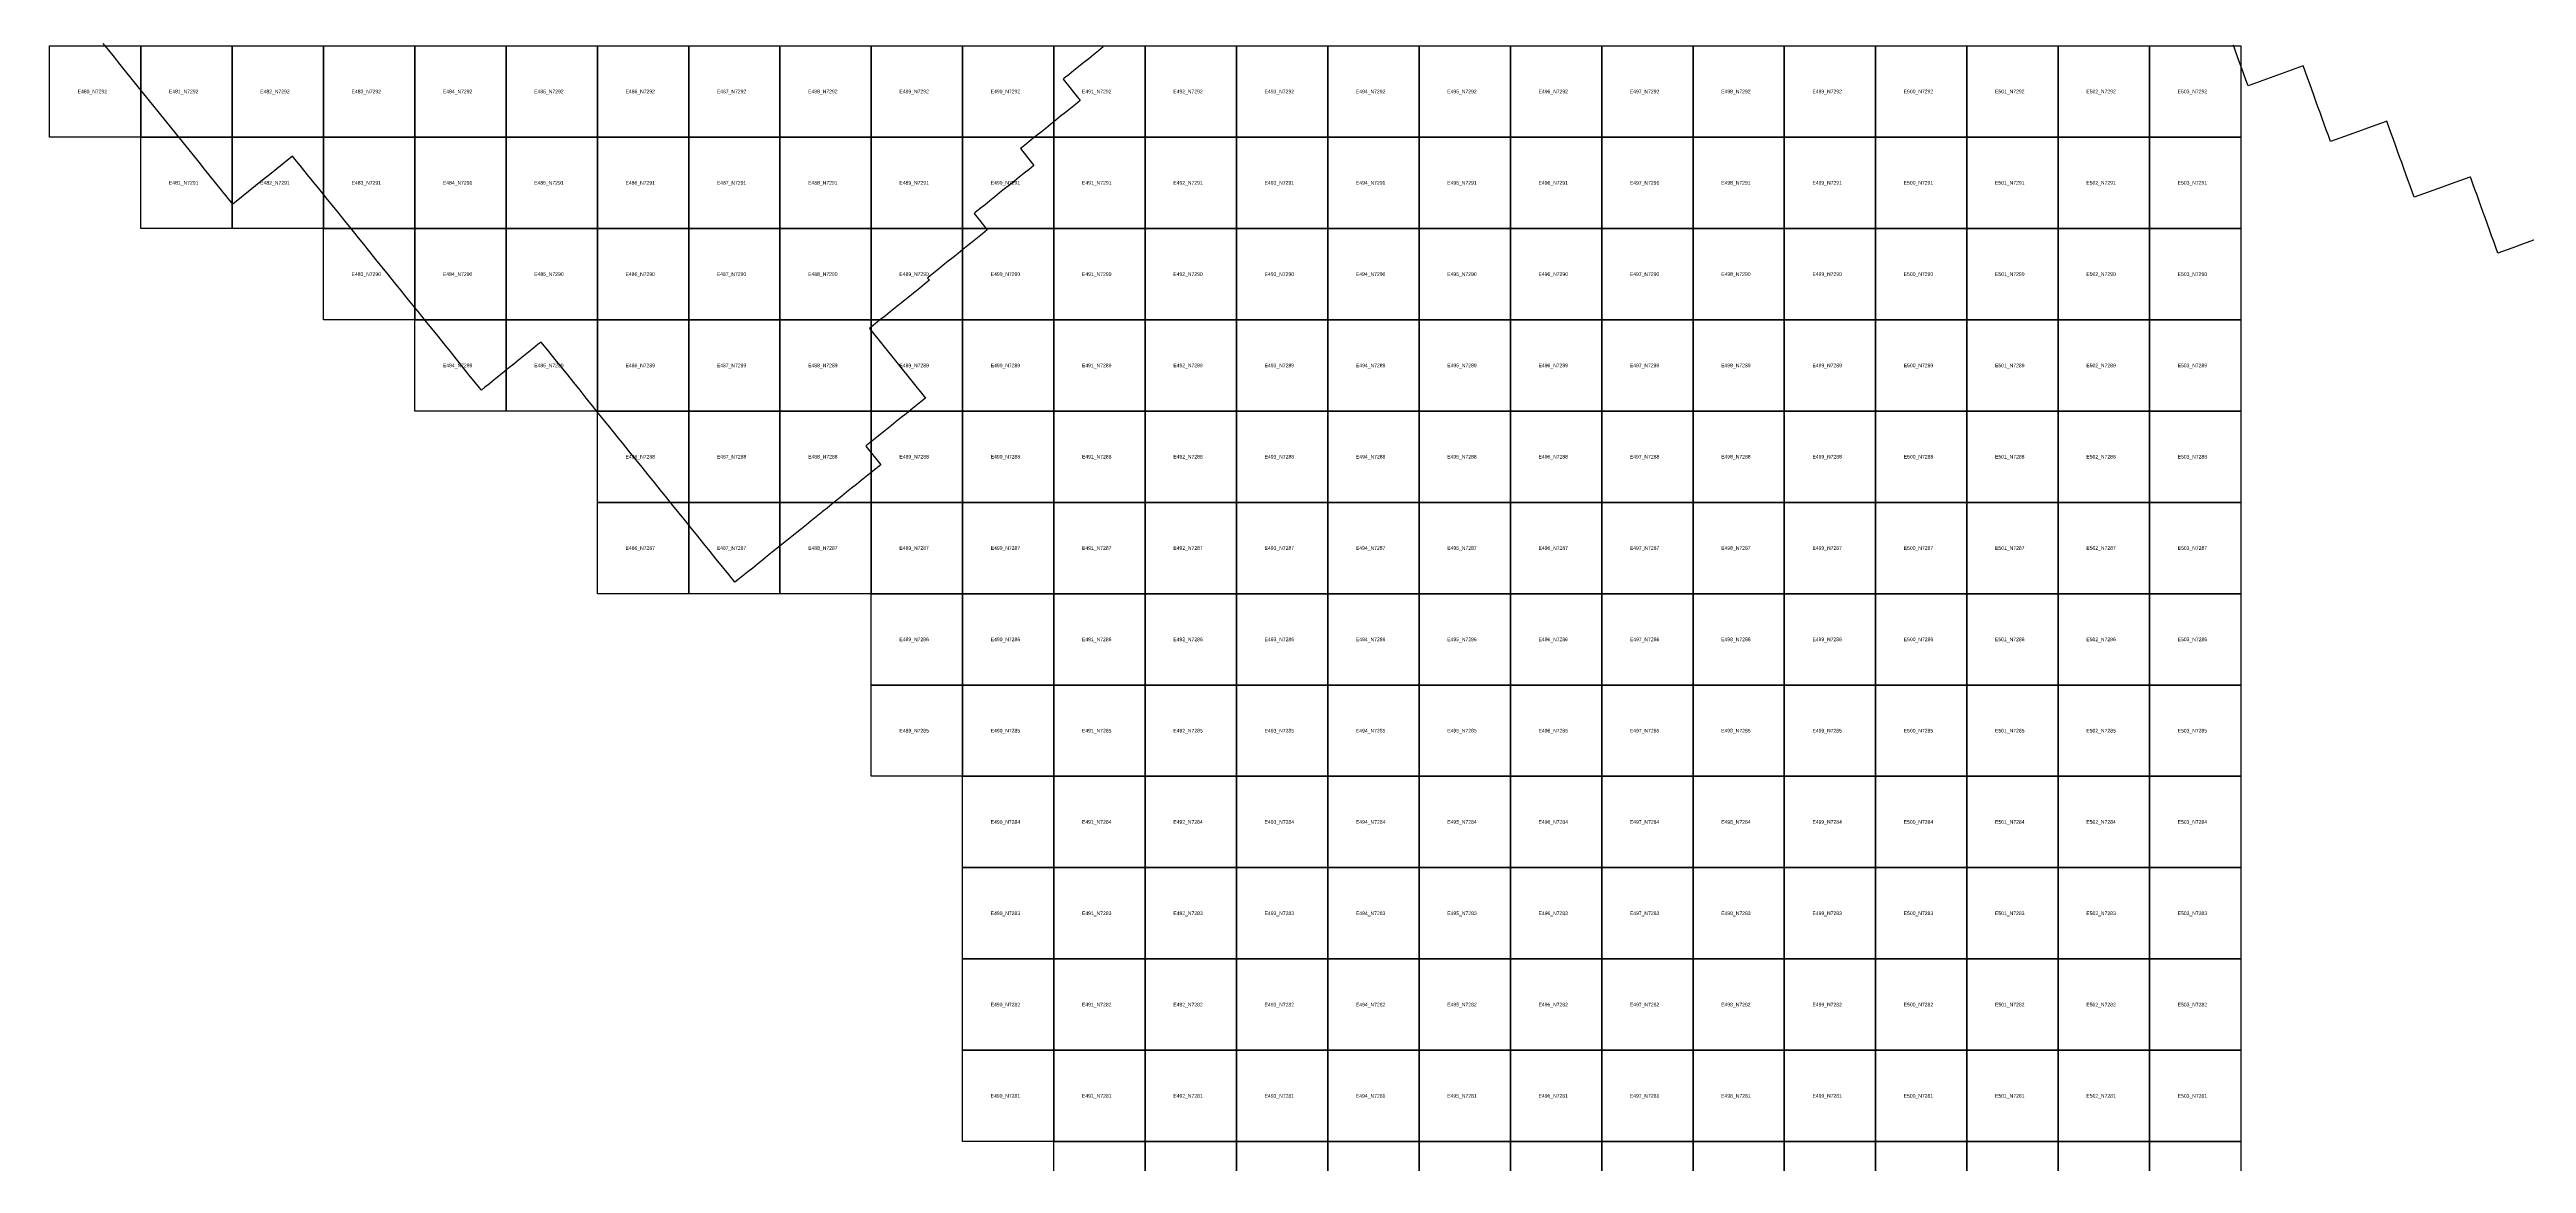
# Model space of a CAD drawing. Extents: x 325010 to 598009, y 7224244 to 7546188.
# Drawn here: x 480000 to 507128, y 7280760 to 7292959 of the extents above; entities that cross this region are included whole.
import ezdxf

# ---------------------------------------------------------------- set-up
doc = ezdxf.new("R2010")
doc.units = 0
for name, color, linetype in [('D', 7, 'Continuous'), ('H', 7, 'Continuous'), ('Limpopo_1', 7, 'Continuous')]:
    doc.layers.add(name, color=color, linetype=linetype)

msp = doc.modelspace()

# ---------------------------------------------------------------- linework, layer by layer
for points in [[(503000, 7292000), (503000, 7293000), (504000, 7293000), (504000, 7292000)], [(503000, 7291000), (503000, 7292000), (504000, 7292000), (504000, 7291000)], [(503000, 7290000), (503000, 7291000), (504000, 7291000), (504000, 7290000)], [(503000, 7289000), (503000, 7290000), (504000, 7290000), (504000, 7289000)], [(503000, 7288000), (503000, 7289000), (504000, 7289000), (504000, 7288000)], [(503000, 7287000), (503000, 7288000), (504000, 7288000), (504000, 7287000)], [(503000, 7286000), (503000, 7287000), (504000, 7287000), (504000, 7286000)], [(503000, 7285000), (503000, 7286000), (504000, 7286000), (504000, 7285000)], [(503000, 7284000), (503000, 7285000), (504000, 7285000), (504000, 7284000)], [(503000, 7283000), (503000, 7284000), (504000, 7284000), (504000, 7283000)], [(503000, 7282000), (503000, 7283000), (504000, 7283000), (504000, 7282000)], [(503000, 7281000), (503000, 7282000), (504000, 7282000), (504000, 7281000)], [(503000, 7280000), (503000, 7281000), (504000, 7281000), (504000, 7280000)]]:
    msp.add_lwpolyline(points, close=True)
at = {"layer": 'D'}
msp.add_lwpolyline([(507427, 7290951), (507046, 7290813), (507019, 7290803), (506917, 7290767), (506815, 7290730), (506792, 7290793), (506770, 7290857), (506747, 7290920), (506724, 7290983), (506701, 7291047), (506678, 7291110), (506655, 7291173), (506633, 7291237), (506610, 7291300), (506587, 7291364), (506564, 7291427), (506541, 7291490), (506518, 7291554), (506515, 7291563), (506509, 7291561), (506407, 7291524), (506305, 7291487), (506204, 7291451), (506102, 7291414), (506001, 7291378), (505899, 7291341), (505876, 7291404), (505853, 7291468), (505830, 7291531), (505807, 7291595), (505785, 7291658), (505762, 7291721), (505739, 7291785), (505716, 7291848), (505693, 7291911), (505671, 7291974), (505648, 7292038), (505625, 7292101), (505602, 7292164), (505598, 7292175), (505592, 7292172), (505491, 7292135), (505389, 7292099), (505287, 7292062), (505185, 7292026), (505084, 7291989), (504982, 7291952), (504959, 7292016), (504936, 7292079), (504913, 7292142), (504891, 7292205), (504868, 7292269), (504845, 7292332), (504822, 7292395), (504799, 7292459), (504776, 7292522), (504754, 7292585), (504731, 7292648), (504708, 7292712), (504685, 7292775), (504683, 7292780), (504079, 7292562), (504056, 7292626), (504033, 7292689), (504010, 7292753), (503987, 7292816), (503965, 7292879), (503942, 7292942), (503919, 7293006)], dxfattribs=at)
at = {"layer": 'H'}
msp.add_lwpolyline([(491541, 7292988), (491488, 7292945), (491434, 7292902), (491381, 7292859), (491327, 7292816), (491274, 7292773), (491220, 7292730), (491167, 7292687), (491113, 7292644), (491100, 7292634), (491288, 7292401), (491235, 7292358), (491181, 7292314), (491128, 7292271), (491074, 7292228), (491021, 7292185), (490967, 7292142), (490914, 7292099), (490860, 7292056), (490806, 7292013), (490753, 7291970), (490699, 7291927), (490646, 7291884), (490633, 7291874), (490781, 7291690), (490728, 7291647), (490674, 7291604), (490621, 7291561), (490567, 7291518), (490513, 7291475), (490460, 7291432), (490406, 7291389), (490353, 7291346), (490299, 7291303), (490246, 7291260), (490192, 7291217), (490139, 7291173), (490127, 7291164), (490271, 7290985), (490218, 7290942), (490164, 7290898), (490110, 7290855), (490057, 7290812), (490003, 7290769), (489950, 7290726), (489896, 7290683), (489842, 7290640), (489789, 7290597), (489735, 7290554), (489682, 7290510), (489628, 7290467), (489616, 7290457), (489637, 7290432), (489583, 7290388), (489530, 7290345), (489476, 7290302), (489422, 7290259), (489369, 7290216), (489315, 7290173), (489262, 7290130), (489208, 7290087), (489155, 7290044), (489101, 7290001), (489048, 7289958), (488994, 7289915), (488981, 7289904), (489595, 7289143), (489542, 7289100), (489488, 7289057), (489435, 7289014), (489381, 7288971), (489327, 7288928), (489274, 7288885), (489220, 7288842), (489167, 7288799), (489113, 7288756), (489060, 7288713), (489006, 7288670), (488953, 7288626), (488940, 7288616), (489105, 7288412), (489051, 7288369), (488998, 7288326), (488944, 7288283), (488891, 7288240), (488837, 7288197), (488783, 7288154), (488730, 7288111), (488676, 7288068), (488623, 7288025), (488569, 7287981), (488516, 7287938), (488462, 7287895), (488450, 7287885), (488450, 7287885), (488397, 7287842), (488343, 7287798), (488290, 7287755), (488236, 7287712), (488183, 7287669), (488129, 7287626), (488075, 7287583), (488022, 7287540), (487968, 7287497), (487915, 7287454), (487861, 7287411), (487808, 7287368), (487754, 7287324), (487701, 7287281), (487647, 7287238), (487594, 7287195), (487540, 7287152), (487507, 7287125), (487439, 7287209), (487371, 7287293), (487303, 7287378), (487235, 7287462), (487167, 7287546), (487100, 7287630), (487032, 7287714), (486964, 7287798), (486896, 7287882), (486828, 7287966), (486760, 7288050), (486692, 7288134), (486625, 7288218), (486557, 7288303), (486489, 7288387), (486421, 7288471), (486353, 7288555), (486285, 7288639), (486217, 7288723), (486150, 7288807), (486082, 7288891), (486014, 7288975), (485946, 7289059), (485878, 7289143), (485810, 7289228), (485742, 7289312), (485675, 7289396), (485607, 7289480), (485539, 7289564), (485471, 7289648), (485403, 7289732), (485384, 7289756), (485352, 7289731), (485299, 7289688), (485245, 7289645), (485192, 7289601), (485138, 7289558), (485085, 7289515), (485031, 7289472), (484978, 7289429), (484924, 7289386), (484871, 7289343), (484817, 7289300), (484764, 7289257), (484730, 7289230), (484662, 7289314), (484594, 7289398), (484526, 7289482), (484459, 7289567), (484391, 7289651), (484323, 7289735), (484255, 7289819), (484187, 7289903), (484119, 7289988), (484051, 7290072), (483983, 7290156), (483915, 7290240), (483847, 7290324), (483779, 7290409), (483711, 7290493), (483643, 7290577), (483575, 7290661), (483507, 7290745), (483439, 7290830), (483371, 7290914), (483303, 7290998), (483235, 7291082), (483167, 7291166), (483099, 7291251), (483031, 7291335), (482963, 7291419), (482895, 7291503), (482827, 7291587), (482759, 7291672), (482691, 7291756), (482661, 7291793), (482642, 7291778), (482565, 7291716), (482488, 7291653), (482411, 7291591), (482334, 7291529), (482256, 7291467), (482179, 7291405), (482102, 7291343), (482025, 7291280), (482008, 7291266), (481946, 7291343), (481884, 7291419), (481822, 7291496), (481760, 7291572), (481699, 7291649), (481637, 7291726), (481575, 7291802), (481513, 7291879), (481451, 7291955), (481390, 7292032), (481328, 7292108), (481266, 7292185), (481204, 7292262), (481142, 7292338), (481081, 7292415), (481019, 7292491), (480957, 7292568), (480895, 7292644), (480833, 7292721), (480772, 7292797), (480710, 7292874), (480648, 7292951), (480586, 7293027)], dxfattribs=at)
at = {"layer": 'Limpopo_1'}
for points in [[(480000, 7292000), (480000, 7293000), (481000, 7293000), (481000, 7292000)], [(481000, 7292000), (481000, 7293000), (482000, 7293000), (482000, 7292000)], [(482000, 7292000), (482000, 7293000), (483000, 7293000), (483000, 7292000)], [(483000, 7292000), (483000, 7293000), (484000, 7293000), (484000, 7292000)], [(484000, 7292000), (484000, 7293000), (485000, 7293000), (485000, 7292000)], [(485000, 7292000), (485000, 7293000), (486000, 7293000), (486000, 7292000)], [(486000, 7292000), (486000, 7293000), (487000, 7293000), (487000, 7292000)], [(487000, 7292000), (487000, 7293000), (488000, 7293000), (488000, 7292000)], [(488000, 7292000), (488000, 7293000), (489000, 7293000), (489000, 7292000)], [(489000, 7292000), (489000, 7293000), (490000, 7293000), (490000, 7292000)], [(490000, 7292000), (490000, 7293000), (491000, 7293000), (491000, 7292000)], [(491000, 7292000), (491000, 7293000), (492000, 7293000), (492000, 7292000)], [(492000, 7292000), (492000, 7293000), (493000, 7293000), (493000, 7292000)], [(493000, 7292000), (493000, 7293000), (494000, 7293000), (494000, 7292000)], [(494000, 7292000), (494000, 7293000), (495000, 7293000), (495000, 7292000)], [(495000, 7292000), (495000, 7293000), (496000, 7293000), (496000, 7292000)], [(496000, 7292000), (496000, 7293000), (497000, 7293000), (497000, 7292000)], [(497000, 7292000), (497000, 7293000), (498000, 7293000), (498000, 7292000)], [(498000, 7292000), (498000, 7293000), (499000, 7293000), (499000, 7292000)], [(499000, 7292000), (499000, 7293000), (500000, 7293000), (500000, 7292000)], [(500000, 7292000), (500000, 7293000), (501000, 7293000), (501000, 7292000)], [(501000, 7292000), (501000, 7293000), (502000, 7293000), (502000, 7292000)], [(502000, 7292000), (502000, 7293000), (503000, 7293000), (503000, 7292000)], [(481000, 7291000), (481000, 7292000), (482000, 7292000), (482000, 7291000)], [(482000, 7291000), (482000, 7292000), (483000, 7292000), (483000, 7291000)], [(483000, 7291000), (483000, 7292000), (484000, 7292000), (484000, 7291000)], [(484000, 7291000), (484000, 7292000), (485000, 7292000), (485000, 7291000)], [(485000, 7291000), (485000, 7292000), (486000, 7292000), (486000, 7291000)], [(486000, 7291000), (486000, 7292000), (487000, 7292000), (487000, 7291000)], [(487000, 7291000), (487000, 7292000), (488000, 7292000), (488000, 7291000)], [(488000, 7291000), (488000, 7292000), (489000, 7292000), (489000, 7291000)], [(489000, 7291000), (489000, 7292000), (490000, 7292000), (490000, 7291000)], [(490000, 7291000), (490000, 7292000), (491000, 7292000), (491000, 7291000)], [(491000, 7291000), (491000, 7292000), (492000, 7292000), (492000, 7291000)], [(492000, 7291000), (492000, 7292000), (493000, 7292000), (493000, 7291000)], [(493000, 7291000), (493000, 7292000), (494000, 7292000), (494000, 7291000)], [(494000, 7291000), (494000, 7292000), (495000, 7292000), (495000, 7291000)], [(495000, 7291000), (495000, 7292000), (496000, 7292000), (496000, 7291000)], [(496000, 7291000), (496000, 7292000), (497000, 7292000), (497000, 7291000)], [(497000, 7291000), (497000, 7292000), (498000, 7292000), (498000, 7291000)], [(498000, 7291000), (498000, 7292000), (499000, 7292000), (499000, 7291000)], [(499000, 7291000), (499000, 7292000), (500000, 7292000), (500000, 7291000)], [(500000, 7291000), (500000, 7292000), (501000, 7292000), (501000, 7291000)], [(501000, 7291000), (501000, 7292000), (502000, 7292000), (502000, 7291000)], [(502000, 7291000), (502000, 7292000), (503000, 7292000), (503000, 7291000)], [(483000, 7290000), (483000, 7291000), (484000, 7291000), (484000, 7290000)], [(484000, 7290000), (484000, 7291000), (485000, 7291000), (485000, 7290000)], [(485000, 7290000), (485000, 7291000), (486000, 7291000), (486000, 7290000)], [(486000, 7290000), (486000, 7291000), (487000, 7291000), (487000, 7290000)], [(487000, 7290000), (487000, 7291000), (488000, 7291000), (488000, 7290000)], [(488000, 7290000), (488000, 7291000), (489000, 7291000), (489000, 7290000)], [(489000, 7290000), (489000, 7291000), (490000, 7291000), (490000, 7290000)], [(490000, 7290000), (490000, 7291000), (491000, 7291000), (491000, 7290000)], [(491000, 7290000), (491000, 7291000), (492000, 7291000), (492000, 7290000)], [(492000, 7290000), (492000, 7291000), (493000, 7291000), (493000, 7290000)], [(493000, 7290000), (493000, 7291000), (494000, 7291000), (494000, 7290000)], [(494000, 7290000), (494000, 7291000), (495000, 7291000), (495000, 7290000)], [(495000, 7290000), (495000, 7291000), (496000, 7291000), (496000, 7290000)], [(496000, 7290000), (496000, 7291000), (497000, 7291000), (497000, 7290000)], [(497000, 7290000), (497000, 7291000), (498000, 7291000), (498000, 7290000)], [(498000, 7290000), (498000, 7291000), (499000, 7291000), (499000, 7290000)], [(499000, 7290000), (499000, 7291000), (500000, 7291000), (500000, 7290000)], [(500000, 7290000), (500000, 7291000), (501000, 7291000), (501000, 7290000)], [(501000, 7290000), (501000, 7291000), (502000, 7291000), (502000, 7290000)], [(502000, 7290000), (502000, 7291000), (503000, 7291000), (503000, 7290000)], [(484000, 7289000), (484000, 7290000), (485000, 7290000), (485000, 7289000)], [(485000, 7289000), (485000, 7290000), (486000, 7290000), (486000, 7289000)], [(486000, 7289000), (486000, 7290000), (487000, 7290000), (487000, 7289000)], [(487000, 7289000), (487000, 7290000), (488000, 7290000), (488000, 7289000)], [(488000, 7289000), (488000, 7290000), (489000, 7290000), (489000, 7289000)], [(489000, 7289000), (489000, 7290000), (490000, 7290000), (490000, 7289000)], [(490000, 7289000), (490000, 7290000), (491000, 7290000), (491000, 7289000)], [(491000, 7289000), (491000, 7290000), (492000, 7290000), (492000, 7289000)], [(492000, 7289000), (492000, 7290000), (493000, 7290000), (493000, 7289000)], [(493000, 7289000), (493000, 7290000), (494000, 7290000), (494000, 7289000)], [(494000, 7289000), (494000, 7290000), (495000, 7290000), (495000, 7289000)], [(495000, 7289000), (495000, 7290000), (496000, 7290000), (496000, 7289000)], [(496000, 7289000), (496000, 7290000), (497000, 7290000), (497000, 7289000)], [(497000, 7289000), (497000, 7290000), (498000, 7290000), (498000, 7289000)], [(498000, 7289000), (498000, 7290000), (499000, 7290000), (499000, 7289000)], [(499000, 7289000), (499000, 7290000), (500000, 7290000), (500000, 7289000)], [(500000, 7289000), (500000, 7290000), (501000, 7290000), (501000, 7289000)], [(501000, 7289000), (501000, 7290000), (502000, 7290000), (502000, 7289000)], [(502000, 7289000), (502000, 7290000), (503000, 7290000), (503000, 7289000)], [(486000, 7288000), (486000, 7289000), (487000, 7289000), (487000, 7288000)], [(487000, 7288000), (487000, 7289000), (488000, 7289000), (488000, 7288000)], [(488000, 7288000), (488000, 7289000), (489000, 7289000), (489000, 7288000)], [(489000, 7288000), (489000, 7289000), (490000, 7289000), (490000, 7288000)], [(490000, 7288000), (490000, 7289000), (491000, 7289000), (491000, 7288000)], [(491000, 7288000), (491000, 7289000), (492000, 7289000), (492000, 7288000)], [(492000, 7288000), (492000, 7289000), (493000, 7289000), (493000, 7288000)], [(493000, 7288000), (493000, 7289000), (494000, 7289000), (494000, 7288000)], [(494000, 7288000), (494000, 7289000), (495000, 7289000), (495000, 7288000)], [(495000, 7288000), (495000, 7289000), (496000, 7289000), (496000, 7288000)], [(496000, 7288000), (496000, 7289000), (497000, 7289000), (497000, 7288000)], [(497000, 7288000), (497000, 7289000), (498000, 7289000), (498000, 7288000)], [(498000, 7288000), (498000, 7289000), (499000, 7289000), (499000, 7288000)], [(499000, 7288000), (499000, 7289000), (500000, 7289000), (500000, 7288000)], [(500000, 7288000), (500000, 7289000), (501000, 7289000), (501000, 7288000)], [(501000, 7288000), (501000, 7289000), (502000, 7289000), (502000, 7288000)], [(502000, 7288000), (502000, 7289000), (503000, 7289000), (503000, 7288000)], [(486000, 7287000), (486000, 7288000), (487000, 7288000), (487000, 7287000)], [(487000, 7287000), (487000, 7288000), (488000, 7288000), (488000, 7287000)], [(488000, 7287000), (488000, 7288000), (489000, 7288000), (489000, 7287000)], [(489000, 7287000), (489000, 7288000), (490000, 7288000), (490000, 7287000)], [(490000, 7287000), (490000, 7288000), (491000, 7288000), (491000, 7287000)], [(491000, 7287000), (491000, 7288000), (492000, 7288000), (492000, 7287000)], [(492000, 7287000), (492000, 7288000), (493000, 7288000), (493000, 7287000)], [(493000, 7287000), (493000, 7288000), (494000, 7288000), (494000, 7287000)], [(494000, 7287000), (494000, 7288000), (495000, 7288000), (495000, 7287000)], [(495000, 7287000), (495000, 7288000), (496000, 7288000), (496000, 7287000)], [(496000, 7287000), (496000, 7288000), (497000, 7288000), (497000, 7287000)], [(497000, 7287000), (497000, 7288000), (498000, 7288000), (498000, 7287000)], [(498000, 7287000), (498000, 7288000), (499000, 7288000), (499000, 7287000)], [(499000, 7287000), (499000, 7288000), (500000, 7288000), (500000, 7287000)], [(500000, 7287000), (500000, 7288000), (501000, 7288000), (501000, 7287000)], [(501000, 7287000), (501000, 7288000), (502000, 7288000), (502000, 7287000)], [(502000, 7287000), (502000, 7288000), (503000, 7288000), (503000, 7287000)], [(489000, 7286000), (489000, 7287000), (490000, 7287000), (490000, 7286000)], [(490000, 7286000), (490000, 7287000), (491000, 7287000), (491000, 7286000)], [(491000, 7286000), (491000, 7287000), (492000, 7287000), (492000, 7286000)], [(492000, 7286000), (492000, 7287000), (493000, 7287000), (493000, 7286000)], [(493000, 7286000), (493000, 7287000), (494000, 7287000), (494000, 7286000)], [(494000, 7286000), (494000, 7287000), (495000, 7287000), (495000, 7286000)], [(495000, 7286000), (495000, 7287000), (496000, 7287000), (496000, 7286000)], [(496000, 7286000), (496000, 7287000), (497000, 7287000), (497000, 7286000)], [(497000, 7286000), (497000, 7287000), (498000, 7287000), (498000, 7286000)], [(498000, 7286000), (498000, 7287000), (499000, 7287000), (499000, 7286000)], [(499000, 7286000), (499000, 7287000), (500000, 7287000), (500000, 7286000)], [(500000, 7286000), (500000, 7287000), (501000, 7287000), (501000, 7286000)], [(501000, 7286000), (501000, 7287000), (502000, 7287000), (502000, 7286000)], [(502000, 7286000), (502000, 7287000), (503000, 7287000), (503000, 7286000)], [(489000, 7285000), (489000, 7286000), (490000, 7286000), (490000, 7285000)], [(490000, 7285000), (490000, 7286000), (491000, 7286000), (491000, 7285000)], [(491000, 7285000), (491000, 7286000), (492000, 7286000), (492000, 7285000)], [(492000, 7285000), (492000, 7286000), (493000, 7286000), (493000, 7285000)], [(493000, 7285000), (493000, 7286000), (494000, 7286000), (494000, 7285000)], [(494000, 7285000), (494000, 7286000), (495000, 7286000), (495000, 7285000)], [(495000, 7285000), (495000, 7286000), (496000, 7286000), (496000, 7285000)], [(496000, 7285000), (496000, 7286000), (497000, 7286000), (497000, 7285000)], [(497000, 7285000), (497000, 7286000), (498000, 7286000), (498000, 7285000)], [(498000, 7285000), (498000, 7286000), (499000, 7286000), (499000, 7285000)], [(499000, 7285000), (499000, 7286000), (500000, 7286000), (500000, 7285000)], [(500000, 7285000), (500000, 7286000), (501000, 7286000), (501000, 7285000)], [(501000, 7285000), (501000, 7286000), (502000, 7286000), (502000, 7285000)], [(502000, 7285000), (502000, 7286000), (503000, 7286000), (503000, 7285000)], [(490000, 7284000), (490000, 7285000), (491000, 7285000), (491000, 7284000)], [(491000, 7284000), (491000, 7285000), (492000, 7285000), (492000, 7284000)], [(492000, 7284000), (492000, 7285000), (493000, 7285000), (493000, 7284000)], [(493000, 7284000), (493000, 7285000), (494000, 7285000), (494000, 7284000)], [(494000, 7284000), (494000, 7285000), (495000, 7285000), (495000, 7284000)], [(495000, 7284000), (495000, 7285000), (496000, 7285000), (496000, 7284000)], [(496000, 7284000), (496000, 7285000), (497000, 7285000), (497000, 7284000)], [(497000, 7284000), (497000, 7285000), (498000, 7285000), (498000, 7284000)], [(498000, 7284000), (498000, 7285000), (499000, 7285000), (499000, 7284000)], [(499000, 7284000), (499000, 7285000), (500000, 7285000), (500000, 7284000)], [(500000, 7284000), (500000, 7285000), (501000, 7285000), (501000, 7284000)], [(501000, 7284000), (501000, 7285000), (502000, 7285000), (502000, 7284000)], [(502000, 7284000), (502000, 7285000), (503000, 7285000), (503000, 7284000)], [(490000, 7283000), (490000, 7284000), (491000, 7284000), (491000, 7283000)], [(491000, 7283000), (491000, 7284000), (492000, 7284000), (492000, 7283000)], [(492000, 7283000), (492000, 7284000), (493000, 7284000), (493000, 7283000)], [(493000, 7283000), (493000, 7284000), (494000, 7284000), (494000, 7283000)], [(494000, 7283000), (494000, 7284000), (495000, 7284000), (495000, 7283000)], [(495000, 7283000), (495000, 7284000), (496000, 7284000), (496000, 7283000)], [(496000, 7283000), (496000, 7284000), (497000, 7284000), (497000, 7283000)], [(497000, 7283000), (497000, 7284000), (498000, 7284000), (498000, 7283000)], [(498000, 7283000), (498000, 7284000), (499000, 7284000), (499000, 7283000)], [(499000, 7283000), (499000, 7284000), (500000, 7284000), (500000, 7283000)], [(500000, 7283000), (500000, 7284000), (501000, 7284000), (501000, 7283000)], [(501000, 7283000), (501000, 7284000), (502000, 7284000), (502000, 7283000)], [(502000, 7283000), (502000, 7284000), (503000, 7284000), (503000, 7283000)], [(490000, 7282000), (490000, 7283000), (491000, 7283000), (491000, 7282000)], [(491000, 7282000), (491000, 7283000), (492000, 7283000), (492000, 7282000)], [(492000, 7282000), (492000, 7283000), (493000, 7283000), (493000, 7282000)], [(493000, 7282000), (493000, 7283000), (494000, 7283000), (494000, 7282000)], [(494000, 7282000), (494000, 7283000), (495000, 7283000), (495000, 7282000)], [(495000, 7282000), (495000, 7283000), (496000, 7283000), (496000, 7282000)], [(496000, 7282000), (496000, 7283000), (497000, 7283000), (497000, 7282000)], [(497000, 7282000), (497000, 7283000), (498000, 7283000), (498000, 7282000)], [(498000, 7282000), (498000, 7283000), (499000, 7283000), (499000, 7282000)], [(499000, 7282000), (499000, 7283000), (500000, 7283000), (500000, 7282000)], [(500000, 7282000), (500000, 7283000), (501000, 7283000), (501000, 7282000)], [(501000, 7282000), (501000, 7283000), (502000, 7283000), (502000, 7282000)], [(502000, 7282000), (502000, 7283000), (503000, 7283000), (503000, 7282000)], [(490000, 7281000), (490000, 7282000), (491000, 7282000), (491000, 7281000)], [(491000, 7281000), (491000, 7282000), (492000, 7282000), (492000, 7281000)], [(492000, 7281000), (492000, 7282000), (493000, 7282000), (493000, 7281000)], [(493000, 7281000), (493000, 7282000), (494000, 7282000), (494000, 7281000)], [(494000, 7281000), (494000, 7282000), (495000, 7282000), (495000, 7281000)], [(495000, 7281000), (495000, 7282000), (496000, 7282000), (496000, 7281000)], [(496000, 7281000), (496000, 7282000), (497000, 7282000), (497000, 7281000)], [(497000, 7281000), (497000, 7282000), (498000, 7282000), (498000, 7281000)], [(498000, 7281000), (498000, 7282000), (499000, 7282000), (499000, 7281000)], [(499000, 7281000), (499000, 7282000), (500000, 7282000), (500000, 7281000)], [(500000, 7281000), (500000, 7282000), (501000, 7282000), (501000, 7281000)], [(501000, 7281000), (501000, 7282000), (502000, 7282000), (502000, 7281000)], [(502000, 7281000), (502000, 7282000), (503000, 7282000), (503000, 7281000)], [(491000, 7280000), (491000, 7281000), (492000, 7281000), (492000, 7280000)], [(492000, 7280000), (492000, 7281000), (493000, 7281000), (493000, 7280000)], [(493000, 7280000), (493000, 7281000), (494000, 7281000), (494000, 7280000)], [(494000, 7280000), (494000, 7281000), (495000, 7281000), (495000, 7280000)], [(495000, 7280000), (495000, 7281000), (496000, 7281000), (496000, 7280000)], [(496000, 7280000), (496000, 7281000), (497000, 7281000), (497000, 7280000)], [(497000, 7280000), (497000, 7281000), (498000, 7281000), (498000, 7280000)], [(498000, 7280000), (498000, 7281000), (499000, 7281000), (499000, 7280000)], [(499000, 7280000), (499000, 7281000), (500000, 7281000), (500000, 7280000)], [(500000, 7280000), (500000, 7281000), (501000, 7281000), (501000, 7280000)], [(501000, 7280000), (501000, 7281000), (502000, 7281000), (502000, 7280000)], [(502000, 7280000), (502000, 7281000), (503000, 7281000), (503000, 7280000)]]:
    msp.add_lwpolyline(points, close=True, dxfattribs=at)

# ---------------------------------------------------------------- texts
for s, p in [('E503_N7292', (503308, 7292480)), ('E503_N7291', (503308, 7291480)), ('E503_N7290', (503308, 7290480)), ('E503_N7289', (503308, 7289480)), ('E503_N7288', (503308, 7288480)), ('E503_N7287', (503308, 7287480)), ('E503_N7286', (503308, 7286480)), ('E503_N7285', (503308, 7285480)), ('E503_N7284', (503308, 7284480)), ('E503_N7283', (503308, 7283480)), ('E503_N7282', (503308, 7282480)), ('E503_N7281', (503308, 7281480))]:
    msp.add_text(s, height=40).set_placement(p)
for s, p in [('E480_N7292', (480308, 7292480)), ('E481_N7292', (481308, 7292480)), ('E482_N7292', (482308, 7292480)), ('E483_N7292', (483308, 7292480)), ('E484_N7292', (484308, 7292480)), ('E485_N7292', (485308, 7292480)), ('E486_N7292', (486308, 7292480)), ('E487_N7292', (487308, 7292480)), ('E488_N7292', (488308, 7292480)), ('E489_N7292', (489308, 7292480)), ('E490_N7292', (490308, 7292480)), ('E491_N7292', (491308, 7292480)), ('E492_N7292', (492308, 7292480)), ('E493_N7292', (493308, 7292480)), ('E494_N7292', (494308, 7292480)), ('E495_N7292', (495308, 7292480)), ('E496_N7292', (496308, 7292480)), ('E497_N7292', (497308, 7292480)), ('E498_N7292', (498308, 7292480)), ('E499_N7292', (499308, 7292480)), ('E500_N7292', (500308, 7292480)), ('E501_N7292', (501308, 7292480)), ('E502_N7292', (502308, 7292480)), ('E481_N7291', (481308, 7291480)), ('E482_N7291', (482308, 7291480)), ('E483_N7291', (483308, 7291480)), ('E484_N7291', (484308, 7291480)), ('E485_N7291', (485308, 7291480)), ('E486_N7291', (486308, 7291480)), ('E487_N7291', (487308, 7291480)), ('E488_N7291', (488308, 7291480)), ('E489_N7291', (489308, 7291480)), ('E490_N7291', (490308, 7291480)), ('E491_N7291', (491308, 7291480)), ('E492_N7291', (492308, 7291480)), ('E493_N7291', (493308, 7291480)), ('E494_N7291', (494308, 7291480)), ('E495_N7291', (495308, 7291480)), ('E496_N7291', (496308, 7291480)), ('E497_N7291', (497308, 7291480)), ('E498_N7291', (498308, 7291480)), ('E499_N7291', (499308, 7291480)), ('E500_N7291', (500308, 7291480)), ('E501_N7291', (501308, 7291480)), ('E502_N7291', (502308, 7291480)), ('E483_N7290', (483308, 7290480)), ('E484_N7290', (484308, 7290480)), ('E485_N7290', (485308, 7290480)), ('E486_N7290', (486308, 7290480)), ('E487_N7290', (487308, 7290480)), ('E488_N7290', (488308, 7290480)), ('E489_N7290', (489308, 7290480)), ('E490_N7290', (490308, 7290480)), ('E491_N7290', (491308, 7290480)), ('E492_N7290', (492308, 7290480)), ('E493_N7290', (493308, 7290480)), ('E494_N7290', (494308, 7290480)), ('E495_N7290', (495308, 7290480)), ('E496_N7290', (496308, 7290480)), ('E497_N7290', (497308, 7290480)), ('E498_N7290', (498308, 7290480)), ('E499_N7290', (499308, 7290480)), ('E500_N7290', (500308, 7290480)), ('E501_N7290', (501308, 7290480)), ('E502_N7290', (502308, 7290480)), ('E484_N7289', (484308, 7289480)), ('E485_N7289', (485308, 7289480)), ('E486_N7289', (486308, 7289480)), ('E487_N7289', (487308, 7289480)), ('E488_N7289', (488308, 7289480)), ('E489_N7289', (489308, 7289480)), ('E490_N7289', (490308, 7289480)), ('E491_N7289', (491308, 7289480)), ('E492_N7289', (492308, 7289480)), ('E493_N7289', (493308, 7289480)), ('E494_N7289', (494308, 7289480)), ('E495_N7289', (495308, 7289480)), ('E496_N7289', (496308, 7289480)), ('E497_N7289', (497308, 7289480)), ('E498_N7289', (498308, 7289480)), ('E499_N7289', (499308, 7289480)), ('E500_N7289', (500308, 7289480)), ('E501_N7289', (501308, 7289480)), ('E502_N7289', (502308, 7289480)), ('E486_N7288', (486308, 7288480)), ('E487_N7288', (487308, 7288480)), ('E488_N7288', (488308, 7288480)), ('E489_N7288', (489308, 7288480)), ('E490_N7288', (490308, 7288480)), ('E491_N7288', (491308, 7288480)), ('E492_N7288', (492308, 7288480)), ('E493_N7288', (493308, 7288480)), ('E494_N7288', (494308, 7288480)), ('E495_N7288', (495308, 7288480)), ('E496_N7288', (496308, 7288480)), ('E497_N7288', (497308, 7288480)), ('E498_N7288', (498308, 7288480)), ('E499_N7288', (499308, 7288480)), ('E500_N7288', (500308, 7288480)), ('E501_N7288', (501308, 7288480)), ('E502_N7288', (502308, 7288480)), ('E486_N7287', (486308, 7287480)), ('E487_N7287', (487308, 7287480)), ('E488_N7287', (488308, 7287480)), ('E489_N7287', (489308, 7287480)), ('E490_N7287', (490308, 7287480)), ('E491_N7287', (491308, 7287480)), ('E492_N7287', (492308, 7287480)), ('E493_N7287', (493308, 7287480)), ('E494_N7287', (494308, 7287480)), ('E495_N7287', (495308, 7287480)), ('E496_N7287', (496308, 7287480)), ('E497_N7287', (497308, 7287480)), ('E498_N7287', (498308, 7287480)), ('E499_N7287', (499308, 7287480)), ('E500_N7287', (500308, 7287480)), ('E501_N7287', (501308, 7287480)), ('E502_N7287', (502308, 7287480)), ('E489_N7286', (489308, 7286480)), ('E490_N7286', (490308, 7286480)), ('E491_N7286', (491308, 7286480)), ('E492_N7286', (492308, 7286480)), ('E493_N7286', (493308, 7286480)), ('E494_N7286', (494308, 7286480)), ('E495_N7286', (495308, 7286480)), ('E496_N7286', (496308, 7286480)), ('E497_N7286', (497308, 7286480)), ('E498_N7286', (498308, 7286480)), ('E499_N7286', (499308, 7286480)), ('E500_N7286', (500308, 7286480)), ('E501_N7286', (501308, 7286480)), ('E502_N7286', (502308, 7286480)), ('E489_N7285', (489308, 7285480)), ('E490_N7285', (490308, 7285480)), ('E491_N7285', (491308, 7285480)), ('E492_N7285', (492308, 7285480)), ('E493_N7285', (493308, 7285480)), ('E494_N7285', (494308, 7285480)), ('E495_N7285', (495308, 7285480)), ('E496_N7285', (496308, 7285480)), ('E497_N7285', (497308, 7285480)), ('E498_N7285', (498308, 7285480)), ('E499_N7285', (499308, 7285480)), ('E500_N7285', (500308, 7285480)), ('E501_N7285', (501308, 7285480)), ('E502_N7285', (502308, 7285480)), ('E490_N7284', (490308, 7284480)), ('E491_N7284', (491308, 7284480)), ('E492_N7284', (492308, 7284480)), ('E493_N7284', (493308, 7284480)), ('E494_N7284', (494308, 7284480)), ('E495_N7284', (495308, 7284480)), ('E496_N7284', (496308, 7284480)), ('E497_N7284', (497308, 7284480)), ('E498_N7284', (498308, 7284480)), ('E499_N7284', (499308, 7284480)), ('E500_N7284', (500308, 7284480)), ('E501_N7284', (501308, 7284480)), ('E502_N7284', (502308, 7284480)), ('E490_N7283', (490308, 7283480)), ('E491_N7283', (491308, 7283480)), ('E492_N7283', (492308, 7283480)), ('E493_N7283', (493308, 7283480)), ('E494_N7283', (494308, 7283480)), ('E495_N7283', (495308, 7283480)), ('E496_N7283', (496308, 7283480)), ('E497_N7283', (497308, 7283480)), ('E498_N7283', (498308, 7283480)), ('E499_N7283', (499308, 7283480)), ('E500_N7283', (500308, 7283480)), ('E501_N7283', (501308, 7283480)), ('E502_N7283', (502308, 7283480)), ('E490_N7282', (490308, 7282480)), ('E491_N7282', (491308, 7282480)), ('E492_N7282', (492308, 7282480)), ('E493_N7282', (493308, 7282480)), ('E494_N7282', (494308, 7282480)), ('E495_N7282', (495308, 7282480)), ('E496_N7282', (496308, 7282480)), ('E497_N7282', (497308, 7282480)), ('E498_N7282', (498308, 7282480)), ('E499_N7282', (499308, 7282480)), ('E500_N7282', (500308, 7282480)), ('E501_N7282', (501308, 7282480)), ('E502_N7282', (502308, 7282480)), ('E490_N7281', (490308, 7281480)), ('E491_N7281', (491308, 7281480)), ('E492_N7281', (492308, 7281480)), ('E493_N7281', (493308, 7281480)), ('E494_N7281', (494308, 7281480)), ('E495_N7281', (495308, 7281480)), ('E496_N7281', (496308, 7281480)), ('E497_N7281', (497308, 7281480)), ('E498_N7281', (498308, 7281480)), ('E499_N7281', (499308, 7281480)), ('E500_N7281', (500308, 7281480)), ('E501_N7281', (501308, 7281480)), ('E502_N7281', (502308, 7281480))]:
    msp.add_text(s, height=40, dxfattribs=at).set_placement(p)

doc.saveas('drawing.dxf')
